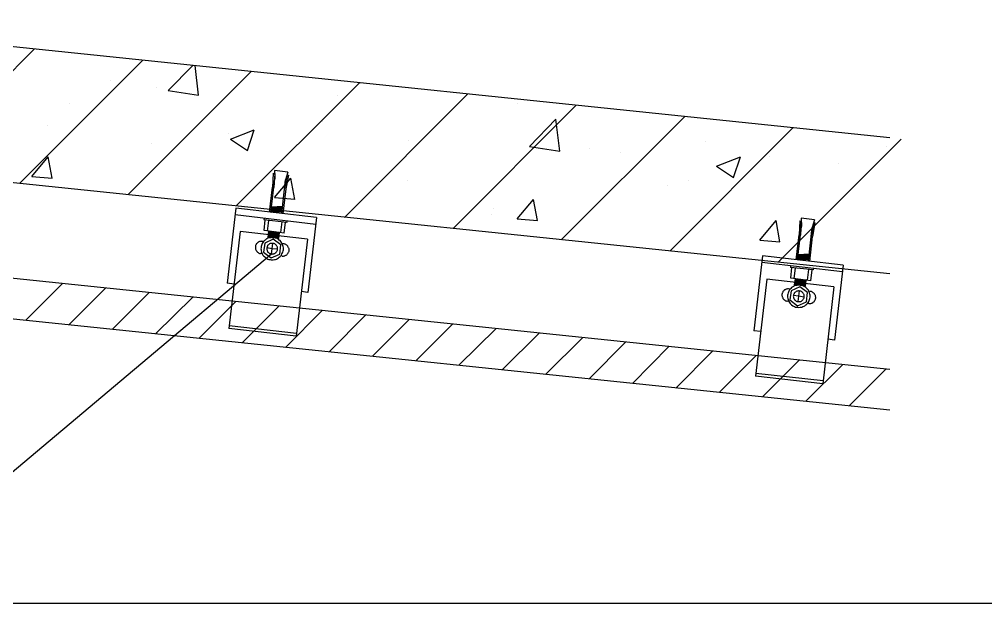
# Model space of a CAD drawing. Header units: metres. Extents: x 0 to 420, y 0 to 297.
# Drawn here: x 189.19 to 224.9, y 237.64 to 259.21 of the extents above; entities that cross this region are included whole.
import ezdxf

# ---------------------------------------------------------------- set-up
doc = ezdxf.new("R2010")
doc.units = ezdxf.units.M

msp = doc.modelspace()

# ---------------------------------------------------------------- linework, layer by layer
for p, q in [((221.36, 254.84), (179.23, 259.21)), ((185.2, 253.56), (189.75, 258.12)), ((189.2, 253.15), (193.76, 257.7)), ((194.7, 256.58), (195.6, 257.51)), ((195.82, 256.41), (195.69, 257.5)), ((193.21, 252.73), (197.76, 257.29)), ((198.94, 257.15), (198.94, 257.15)), ((192.58, 256.95), (192.58, 256.95)), ((197.21, 252.32), (201.76, 256.87)), ((194.27, 256.68), (194.27, 256.68)), ((194.7, 256.58), (195.82, 256.41)), ((200.95, 256.4), (200.95, 256.4)), ((201.21, 251.9), (205.77, 256.46)), ((191.05, 256.11), (191.05, 256.11)), ((205.22, 251.49), (209.77, 256.04)), ((207.62, 256.12), (207.62, 256.12)), ((200.38, 255.43), (200.38, 255.43)), ((208.04, 254.51), (209.02, 255.53)), ((209.16, 254.34), (209.02, 255.53)), ((209.22, 251.07), (213.78, 255.62)), ((221.36, 249.81), (169.23, 255.22)), ((190.24, 255.28), (190.24, 255.28)), ((196.91, 255), (196.91, 255)), ((197, 254.79), (197.87, 255.13)), ((197.62, 254.37), (197.87, 255.13)), ((213.23, 250.65), (217.78, 255.21)), ((194.07, 254.63), (194.07, 254.63)), ((197, 254.79), (197.62, 254.37)), ((203.58, 254.72), (203.58, 254.72)), ((214.54, 254.7), (214.54, 254.7)), ((217.23, 250.24), (221.78, 254.79)), ((208.04, 254.51), (209.16, 254.34)), ((210.25, 254.44), (210.25, 254.44)), ((211.41, 254.29), (211.41, 254.29)), ((221.22, 254.5), (221.22, 254.5)), ((189.66, 253.41), (190.26, 254.13)), ((190.41, 253.35), (190.26, 254.13)), ((214.96, 253.79), (215.84, 254.13)), ((215.58, 253.37), (215.84, 254.13)), ((216.93, 254.16), (216.93, 254.16)), ((219.45, 253.89), (219.45, 253.89)), ((198.58, 253.53), (198.55, 253)), ((198.58, 253.53), (198.63, 253.52)), ((198.63, 253.52), (198.6, 253)), ((199.12, 253.57), (198.62, 253.63)), ((198.62, 253.63), (198.64, 253.32)), ((199.12, 253.57), (199.03, 253.28)), ((214.96, 253.79), (215.58, 253.37)), ((189.66, 253.41), (190.41, 253.35)), ((198.49, 252.08), (198.64, 253.32)), ((198.62, 252.63), (199.23, 253.35)), ((198.89, 252.04), (199.03, 253.28)), ((199.09, 253.47), (198.99, 252.96)), ((199.14, 253.46), (199.04, 252.95)), ((199.09, 253.47), (199.14, 253.46)), ((199.37, 252.56), (199.23, 253.35)), ((203.52, 253.25), (203.52, 253.25)), ((213.93, 253.25), (213.93, 253.25)), ((198.44, 252.09), (198.55, 253.01)), ((198.94, 252.03), (199.05, 252.95)), ((213.14, 253.09), (213.14, 253.09)), ((198.62, 252.63), (199.37, 252.57)), ((198.79, 252.63), (198.79, 252.63)), ((207.59, 251.85), (208.19, 252.56)), ((208.34, 251.78), (208.19, 252.56)), ((197.2, 252.24), (196.88, 249.47)), ((200.18, 251.89), (197.2, 252.24)), ((198.9, 252.12), (198.49, 252.1)), ((198.91, 252.2), (198.5, 252.18)), ((198.91, 252.17), (198.5, 252.15)), ((198.9, 252.15), (198.5, 252.13)), ((198.92, 252.27), (198.51, 252.26)), ((198.91, 252.25), (198.51, 252.23)), ((198.91, 252.22), (198.51, 252.2)), ((198.92, 252.3), (198.52, 252.28)), ((198.76, 252.29), (198.52, 252.28)), ((198.9, 252.1), (198.52, 252.08)), ((206.72, 252.21), (206.72, 252.21)), ((221.36, 246.29), (165.73, 252.06)), ((200.15, 251.64), (197.17, 251.99)), ((198.24, 251.86), (198.23, 251.81)), ((199.08, 251.71), (198.23, 251.81)), ((198.24, 251.41), (198.28, 251.81)), ((198.36, 251.39), (198.41, 251.79)), ((198.86, 251.34), (198.91, 251.73)), ((199.08, 251.76), (199.08, 251.71)), ((200.18, 251.89), (199.86, 249.13)), ((206.64, 252), (206.64, 252)), ((207.59, 251.85), (208.34, 251.78)), ((216.56, 251.06), (217.16, 251.78)), ((217.3, 251), (217.16, 251.78)), ((218.03, 251.77), (218.01, 251.25)), ((218.03, 251.77), (218.08, 251.76)), ((218.08, 251.77), (218.06, 251.24)), ((218.57, 251.81), (218.08, 251.87)), ((218.08, 251.87), (218.09, 251.56)), ((218.57, 251.81), (218.49, 251.52)), ((197.35, 251.38), (196.94, 247.8)), ((199.84, 251.09), (197.35, 251.38)), ((198.98, 251.32), (198.24, 251.41)), ((198.39, 251.16), (198.41, 251.39)), ((198.5, 251.38), (198.41, 251.37)), ((198.58, 251.14), (198.61, 251.37)), ((198.98, 251.32), (199.03, 251.72)), ((217.95, 250.33), (218.09, 251.56)), ((218.35, 250.28), (218.49, 251.52)), ((218.55, 251.71), (218.45, 251.2)), ((218.59, 251.7), (218.5, 251.19)), ((218.55, 251.71), (218.59, 251.7)), ((198.22, 251.01), (198.17, 251.01)), ((198.58, 251.09), (198.26, 250.95)), ((198.8, 251.24), (198.39, 251.22)), ((198.8, 251.22), (198.39, 251.2)), ((198.79, 251.19), (198.39, 251.17)), ((198.78, 251.12), (198.39, 251.16)), ((198.81, 251.34), (198.4, 251.32)), ((198.81, 251.32), (198.4, 251.3)), ((198.8, 251.29), (198.4, 251.27)), ((198.8, 251.27), (198.4, 251.25)), ((198.65, 251.36), (198.41, 251.35)), ((198.79, 251.17), (198.49, 251.15)), ((198.86, 250.88), (198.58, 251.09)), ((198.79, 251.14), (198.64, 251.14)), ((198.78, 251.12), (198.81, 251.34)), ((199.84, 251.09), (199.42, 247.51)), ((216.56, 251.06), (217.3, 251)), ((217.9, 250.33), (218.01, 251.25)), ((218.4, 250.27), (218.5, 251.19)), ((221.36, 244.78), (164.23, 250.71)), ((197.92, 250.82), (197.92, 250.82)), ((198.26, 250.95), (198.22, 250.61)), ((198.54, 250.74), (198.34, 250.77)), ((198.51, 250.55), (198.56, 250.94)), ((198.74, 250.72), (198.54, 250.74)), ((198.82, 250.54), (198.86, 250.88)), ((198.96, 250.92), (198.91, 250.93)), ((199.16, 250.67), (199.16, 250.67)), ((187.07, 240.93), (198.51, 250.55)), ((198.17, 250.56), (198.11, 250.57)), ((198.22, 250.61), (198.5, 250.4)), ((198.5, 250.4), (198.82, 250.54)), ((198.91, 250.47), (198.86, 250.48)), ((215.99, 250.4), (215.99, 250.4)), ((216.66, 250.48), (216.34, 247.71)), ((219.64, 250.14), (216.66, 250.48)), ((216.93, 250.5), (216.93, 250.5)), ((218.36, 250.37), (217.95, 250.35)), ((218.37, 250.47), (217.96, 250.45)), ((218.37, 250.44), (217.96, 250.42)), ((218.36, 250.42), (217.96, 250.4)), ((218.36, 250.39), (217.96, 250.37)), ((218.38, 250.54), (217.97, 250.52)), ((218.21, 250.53), (217.97, 250.52)), ((218.37, 250.52), (217.97, 250.5)), ((218.37, 250.49), (217.97, 250.47)), ((218.35, 250.34), (217.98, 250.32)), ((219.61, 249.89), (216.63, 250.23)), ((217.69, 250.1), (217.69, 250.05)), ((218.53, 249.96), (217.69, 250.05)), ((217.7, 249.65), (217.74, 250.05)), ((217.82, 249.64), (217.87, 250.03)), ((218.32, 249.58), (218.36, 249.98)), ((218.44, 249.56), (218.49, 249.96)), ((218.54, 250.01), (218.53, 249.96)), ((219.64, 250.14), (219.32, 247.37)), ((216.81, 249.62), (216.4, 246.04)), ((219.29, 249.33), (216.81, 249.62)), ((218.44, 249.56), (217.7, 249.65)), ((217.84, 249.41), (217.87, 249.63)), ((218.27, 249.59), (217.86, 249.57)), ((217.96, 249.62), (217.87, 249.62)), ((218.11, 249.6), (217.87, 249.59)), ((218.04, 249.38), (218.07, 249.61)), ((218.24, 249.36), (218.27, 249.58)), ((189.43, 248.1), (190.79, 249.46)), ((191.03, 247.93), (192.39, 249.3)), ((197.13, 249.44), (196.88, 249.47)), ((217.68, 249.25), (217.62, 249.26)), ((218.03, 249.33), (217.71, 249.19)), ((218.25, 249.43), (217.84, 249.42)), ((218.24, 249.36), (217.84, 249.41)), ((218.26, 249.51), (217.85, 249.49)), ((218.26, 249.48), (217.85, 249.47)), ((218.25, 249.46), (217.85, 249.44)), ((218.26, 249.56), (217.86, 249.54)), ((218.26, 249.54), (217.86, 249.52)), ((218.25, 249.41), (217.95, 249.39)), ((218.32, 249.13), (218.03, 249.33)), ((218.24, 249.38), (218.1, 249.38)), ((219.29, 249.33), (218.88, 245.76)), ((192.63, 247.76), (193.99, 249.13)), ((194.23, 247.6), (195.6, 248.96)), ((199.86, 249.13), (199.61, 249.16)), ((217.37, 249.06), (217.37, 249.06)), ((217.71, 249.19), (217.67, 248.85)), ((217.99, 248.99), (217.8, 249.01)), ((217.97, 248.79), (218.02, 249.19)), ((218.19, 248.96), (217.99, 248.99)), ((218.28, 248.78), (218.32, 249.13)), ((218.42, 249.16), (218.36, 249.17)), ((218.62, 248.91), (218.62, 248.91)), ((195.83, 247.43), (197.2, 248.8)), ((197.43, 247.27), (198.8, 248.63)), ((217.63, 248.8), (217.57, 248.81)), ((217.67, 248.85), (217.95, 248.64)), ((217.95, 248.64), (218.28, 248.78)), ((218.37, 248.72), (218.31, 248.72)), ((199.03, 247.1), (200.4, 248.47)), ((200.64, 246.93), (202, 248.3)), ((199.42, 247.51), (196.94, 247.8)), ((199.43, 247.61), (196.95, 247.9)), ((202.24, 246.77), (203.6, 248.13)), ((203.84, 246.6), (205.21, 247.97)), ((205.44, 246.44), (206.81, 247.8)), ((207.04, 246.27), (208.41, 247.64)), ((208.64, 246.1), (210.01, 247.47)), ((216.59, 247.69), (216.34, 247.71)), ((210.25, 245.94), (211.61, 247.3)), ((211.85, 245.77), (213.21, 247.14)), ((219.32, 247.37), (219.07, 247.4)), ((213.45, 245.6), (214.82, 246.97)), ((215.05, 245.44), (216.42, 246.8)), ((216.65, 245.27), (218.02, 246.64)), ((218.25, 245.11), (219.62, 246.47)), ((218.88, 245.76), (216.4, 246.04)), ((218.89, 245.86), (216.41, 246.14)), ((219.86, 244.94), (221.22, 246.31)), ((245.54, 237.64), (145.28, 237.64))]:
    msp.add_line(p, q)
for points in [[(198.17, 251.01), (198.16, 251.01), (198.14, 251.02), (198.12, 251.01), (198.1, 251.01), (198.07, 251.01), (198.05, 251), (198.03, 250.99), (198.02, 250.98), (198, 250.96), (197.98, 250.95), (197.97, 250.93), (197.95, 250.92), (197.94, 250.9), (197.93, 250.88), (197.92, 250.86), (197.92, 250.83), (197.92, 250.82)], [(198.95, 250.74), (198.95, 250.78), (198.94, 250.82), (198.93, 250.86), (198.92, 250.9), (198.9, 250.94), (198.88, 250.97), (198.86, 251.01), (198.83, 251.04), (198.8, 251.06), (198.77, 251.09), (198.73, 251.11), (198.7, 251.13), (198.66, 251.14), (198.62, 251.15), (198.58, 251.16), (198.54, 251.16), (198.5, 251.16), (198.46, 251.15), (198.42, 251.14), (198.38, 251.13), (198.34, 251.11), (198.31, 251.09), (198.28, 251.06), (198.25, 251.04), (198.22, 251.01), (198.19, 250.97), (198.17, 250.94), (198.16, 250.9), (198.14, 250.86), (198.13, 250.82), (198.13, 250.78), (198.12, 250.74), (198.13, 250.7), (198.13, 250.66), (198.14, 250.62), (198.16, 250.59), (198.17, 250.55), (198.19, 250.51), (198.22, 250.48), (198.25, 250.45), (198.28, 250.43), (198.31, 250.4), (198.34, 250.38), (198.38, 250.36), (198.42, 250.35), (198.46, 250.34), (198.5, 250.33), (198.54, 250.33), (198.58, 250.33), (198.62, 250.34), (198.66, 250.35), (198.7, 250.36), (198.73, 250.38), (198.77, 250.4), (198.8, 250.43), (198.83, 250.45), (198.86, 250.48), (198.88, 250.51), (198.9, 250.55), (198.92, 250.59), (198.93, 250.62), (198.94, 250.66), (198.95, 250.7), (198.95, 250.74)], [(197.92, 250.82), (197.92, 250.81), (197.92, 250.79), (197.92, 250.77), (197.92, 250.75), (197.92, 250.72), (197.93, 250.7), (197.94, 250.68), (197.95, 250.67), (197.97, 250.65), (197.98, 250.63), (198, 250.62), (198.02, 250.6), (198.03, 250.59), (198.05, 250.58), (198.07, 250.57), (198.1, 250.57), (198.11, 250.57)], [(198.74, 250.74), (198.74, 250.76), (198.73, 250.78), (198.73, 250.8), (198.72, 250.82), (198.71, 250.84), (198.7, 250.86), (198.69, 250.87), (198.68, 250.89), (198.66, 250.9), (198.65, 250.91), (198.63, 250.92), (198.61, 250.93), (198.6, 250.94), (198.58, 250.94), (198.56, 250.94), (198.54, 250.94), (198.52, 250.94), (198.5, 250.94), (198.48, 250.94), (198.46, 250.93), (198.44, 250.92), (198.43, 250.91), (198.41, 250.9), (198.4, 250.89), (198.38, 250.87), (198.37, 250.86), (198.36, 250.84), (198.35, 250.82), (198.35, 250.8), (198.34, 250.78), (198.34, 250.76), (198.34, 250.74), (198.34, 250.72), (198.34, 250.71), (198.35, 250.69), (198.35, 250.67), (198.36, 250.65), (198.37, 250.63), (198.38, 250.62), (198.4, 250.6), (198.41, 250.59), (198.43, 250.58), (198.44, 250.57), (198.46, 250.56), (198.48, 250.55), (198.5, 250.55), (198.52, 250.55), (198.54, 250.54), (198.56, 250.55), (198.58, 250.55), (198.6, 250.55), (198.61, 250.56), (198.63, 250.57), (198.65, 250.58), (198.66, 250.59), (198.68, 250.6), (198.69, 250.62), (198.7, 250.63), (198.71, 250.65), (198.72, 250.67), (198.73, 250.69), (198.73, 250.71), (198.74, 250.72), (198.74, 250.74)], [(198.91, 250.47), (198.91, 250.47), (198.93, 250.47), (198.96, 250.47), (198.98, 250.48), (199, 250.48), (199.02, 250.49), (199.04, 250.5), (199.06, 250.51), (199.08, 250.52), (199.09, 250.54), (199.11, 250.56), (199.12, 250.57), (199.13, 250.59), (199.14, 250.61), (199.15, 250.63), (199.16, 250.65), (199.16, 250.67)], [(199.16, 250.67), (199.16, 250.68), (199.16, 250.7), (199.16, 250.72), (199.16, 250.74), (199.15, 250.76), (199.14, 250.78), (199.13, 250.8), (199.12, 250.82), (199.11, 250.84), (199.09, 250.86), (199.08, 250.87), (199.06, 250.89), (199.04, 250.9), (199.02, 250.91), (199, 250.91), (198.98, 250.92), (198.96, 250.92)], [(217.62, 249.26), (217.62, 249.26), (217.6, 249.26), (217.58, 249.26), (217.55, 249.25), (217.53, 249.25), (217.51, 249.24), (217.49, 249.23), (217.47, 249.22), (217.45, 249.21), (217.44, 249.19), (217.42, 249.18), (217.41, 249.16), (217.4, 249.14), (217.39, 249.12), (217.38, 249.1), (217.38, 249.08), (217.37, 249.06)], [(218.41, 248.99), (218.41, 249.03), (218.4, 249.07), (218.39, 249.11), (218.38, 249.14), (218.36, 249.18), (218.34, 249.22), (218.31, 249.25), (218.29, 249.28), (218.26, 249.31), (218.22, 249.33), (218.19, 249.35), (218.15, 249.37), (218.11, 249.38), (218.08, 249.39), (218.04, 249.4), (217.99, 249.4), (217.95, 249.4), (217.91, 249.39), (217.87, 249.38), (217.84, 249.37), (217.8, 249.35), (217.77, 249.33), (217.73, 249.31), (217.7, 249.28), (217.68, 249.25), (217.65, 249.22), (217.63, 249.18), (217.61, 249.14), (217.6, 249.11), (217.59, 249.07), (217.58, 249.03), (217.58, 248.99), (217.58, 248.95), (217.59, 248.91), (217.6, 248.87), (217.61, 248.83), (217.63, 248.79), (217.65, 248.76), (217.68, 248.72), (217.7, 248.69), (217.73, 248.67), (217.77, 248.64), (217.8, 248.62), (217.84, 248.61), (217.87, 248.59), (217.91, 248.58), (217.95, 248.58), (217.99, 248.57), (218.04, 248.58), (218.08, 248.58), (218.11, 248.59), (218.15, 248.61), (218.19, 248.62), (218.22, 248.64), (218.26, 248.67), (218.29, 248.69), (218.31, 248.72), (218.34, 248.76), (218.36, 248.79), (218.38, 248.83), (218.39, 248.87), (218.4, 248.91), (218.41, 248.95), (218.41, 248.99)], [(217.37, 249.06), (217.37, 249.05), (217.37, 249.03), (217.37, 249.01), (217.38, 248.99), (217.38, 248.97), (217.39, 248.95), (217.4, 248.93), (217.41, 248.91), (217.42, 248.89), (217.44, 248.87), (217.45, 248.86), (217.47, 248.85), (217.49, 248.83), (217.51, 248.82), (217.53, 248.82), (217.55, 248.81), (217.57, 248.81)], [(218.19, 248.99), (218.19, 249.01), (218.19, 249.03), (218.19, 249.04), (218.18, 249.06), (218.17, 249.08), (218.16, 249.1), (218.15, 249.11), (218.14, 249.13), (218.12, 249.14), (218.11, 249.15), (218.09, 249.16), (218.07, 249.17), (218.05, 249.18), (218.03, 249.18), (218.01, 249.19), (217.99, 249.19), (217.98, 249.19), (217.96, 249.18), (217.94, 249.18), (217.92, 249.17), (217.9, 249.16), (217.88, 249.15), (217.87, 249.14), (217.85, 249.13), (217.84, 249.11), (217.83, 249.1), (217.82, 249.08), (217.81, 249.06), (217.8, 249.04), (217.8, 249.03), (217.8, 249.01), (217.79, 248.99), (217.8, 248.97), (217.8, 248.95), (217.8, 248.93), (217.81, 248.91), (217.82, 248.89), (217.83, 248.88), (217.84, 248.86), (217.85, 248.85), (217.87, 248.83), (217.88, 248.82), (217.9, 248.81), (217.92, 248.8), (217.94, 248.8), (217.96, 248.79), (217.98, 248.79), (217.99, 248.79), (218.01, 248.79), (218.03, 248.79), (218.05, 248.8), (218.07, 248.8), (218.09, 248.81), (218.11, 248.82), (218.12, 248.83), (218.14, 248.85), (218.15, 248.86), (218.16, 248.88), (218.17, 248.89), (218.18, 248.91), (218.19, 248.93), (218.19, 248.95), (218.19, 248.97), (218.19, 248.99)], [(218.37, 248.72), (218.37, 248.72), (218.39, 248.72), (218.41, 248.72), (218.44, 248.72), (218.46, 248.73), (218.48, 248.73), (218.5, 248.74), (218.52, 248.75), (218.53, 248.77), (218.55, 248.78), (218.57, 248.8), (218.58, 248.82), (218.59, 248.83), (218.6, 248.85), (218.61, 248.88), (218.61, 248.9), (218.62, 248.91)], [(218.62, 248.91), (218.62, 248.92), (218.62, 248.94), (218.62, 248.96), (218.61, 248.98), (218.61, 249.01), (218.6, 249.03), (218.59, 249.05), (218.58, 249.07), (218.57, 249.08), (218.55, 249.1), (218.53, 249.11), (218.52, 249.13), (218.5, 249.14), (218.48, 249.15), (218.46, 249.16), (218.44, 249.16), (218.42, 249.16)]]:
    msp.add_lwpolyline(points)

doc.saveas('drawing.dxf')
